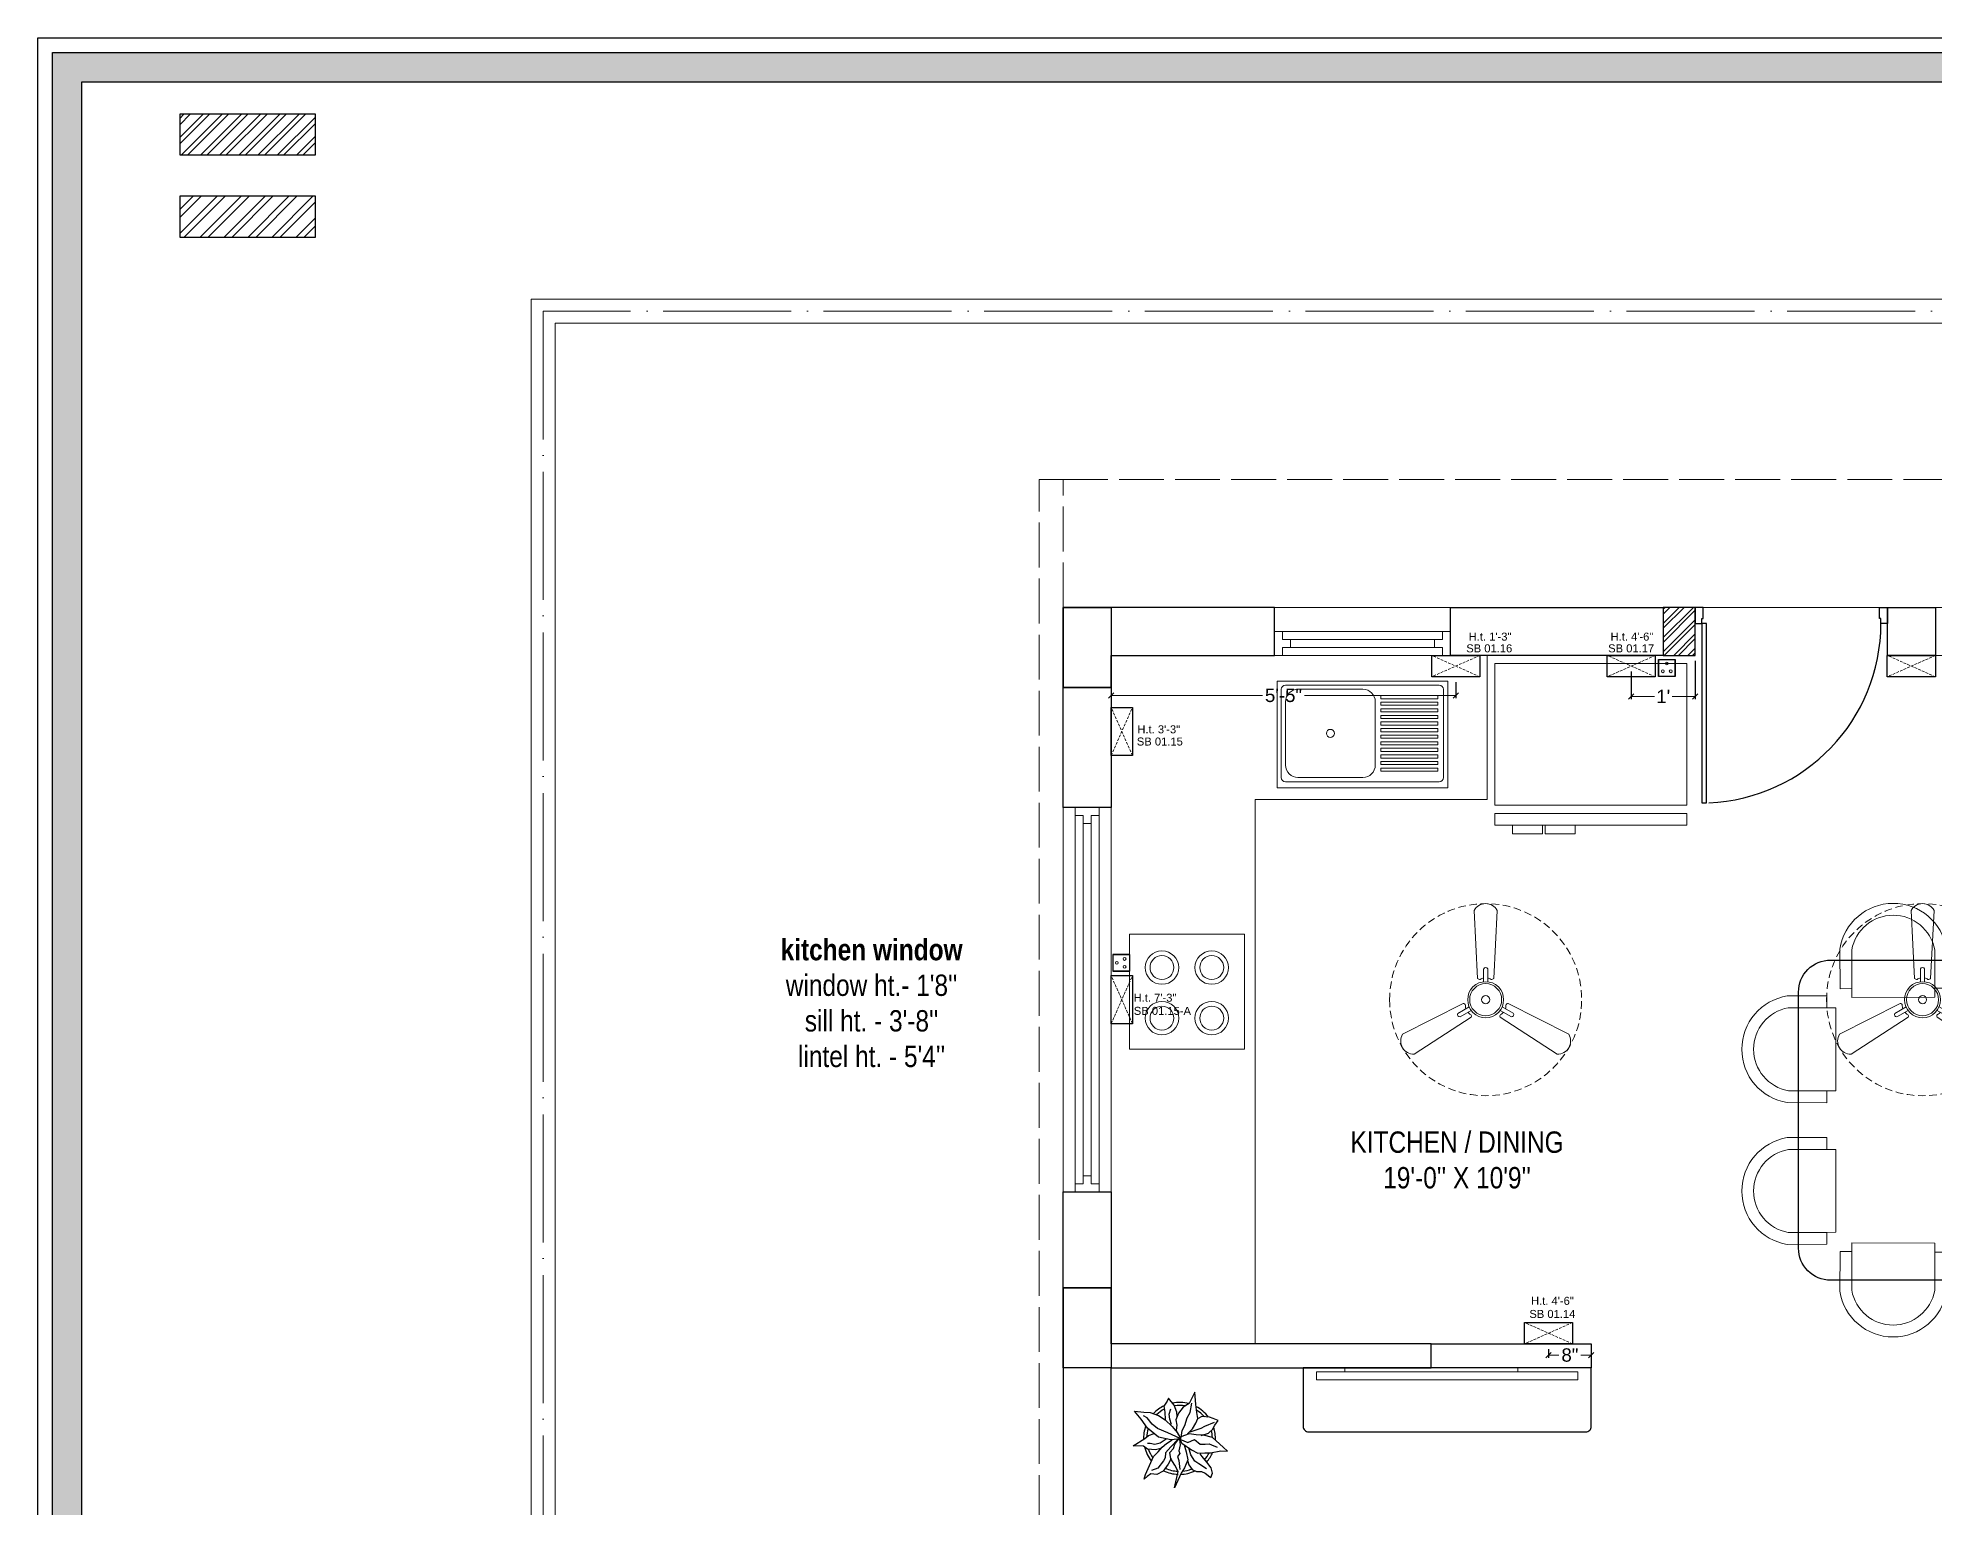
# Model space of a CAD drawing. Header units: millimetres. Extents: x 56222 to 3066687, y -650199 to -121287.
# Drawn here: x 295191.6 to 295547, y -356569.9 to -356294.6 of the extents above; entities that cross this region are included whole.
import ezdxf

# ---------------------------------------------------------------- set-up
doc = ezdxf.new("R2010")
doc.units = ezdxf.units.MM
doc.header["$MEASUREMENT"] = 0
doc.header["$PDMODE"] = 35
for name, pattern in [('ACAD_ISO02W100', [15, 12, -3]), ('ACAD_ISO04W100', [30, 24, -3, 0, -3]), ('DASHED', [0.75, 0.5, -0.25]), ('DASHED2', [0.375, 0.25, -0.125])]:
    doc.linetypes.add(name, pattern=pattern)
doc.layers.get('Defpoints').update_dxf_attribs({"color": 220})
for name, color, linetype in [('AR DOOR', 40, 'Continuous'), ('AR ELE-5', 134, 'Continuous'), ('str coll', 6, 'Continuous')]:
    doc.layers.add(name, color=color, linetype=linetype)
for name, color, linetype, lineweight in [('CENTERLINE ( COLUMN ) ~ DIM', 7, 'Continuous', 9), ('COLUMN', 1, 'Continuous', 30), ('dim05', 1, 'Continuous', 13), ('el', 7, 'Continuous', 20), ('ELEC-wires', 1, 'DASHED2', 13), ('Electrical', 84, 'Continuous', 30), ('ELEVATION ( SPIRAL STAIR )', 250, 'Continuous', 9), ('FIRST FLOOR ( TEXT )', 7, 'Continuous', 9), ('FURNITURE', 32, 'Continuous', 9), ('FURNITURE-1', 252, 'Continuous', 13), ('GROUND FLOOR', 7, 'Continuous', 9), ('GROUND FLOOR  ( PLINE )', 251, 'Continuous', 30), ('hatch-rcc', 251, 'Continuous', 9), ('NAME PLATE', 7, 'Continuous', 25), ('SECOND FLOOR ( DW_RAIL )', 7, 'Continuous', 9), ('wall', 7, 'Continuous', 30), ('XX~SLAB ( BEAM )~ ( DIM )', 7, 'Continuous', 9)]:
    doc.layers.add(name, color=color, linetype=linetype, lineweight=lineweight)
doc.styles.add('Arial', font='arial.ttf')
doc.styles.add('KATHA', font='swissc.ttf')
doc.styles.get("Standard").update_dxf_attribs({"font": 'arial.ttf', "height": 6})
doc.dimstyles.new('ISO-25', dxfattribs={"dimtxt": 2.5, "dimasz": 1, "dimexe": 0.5, "dimexo": 1, "dimtad": 0, "dimdec": 1, "dimlunit": 4, "dimtxsty": 'Standard', "dimblk": 'OBLIQUE', "dimcen": 2.5, "dimclrd": 1, "dimclre": 1, "dimclrt": 5, "dimadec": 0, "dimazin": 0, "dimtfac": 1, "dimtdec": 1, "dimtmove": 0, "dimatfit": 3, "dimfxl": 1, "dimlwd": -1, "dimarcsym": 0})

# ---------------------------------------------------------------- blocks, each defined once
blk = doc.blocks.new('LAYOUT FILE')
at = {"layer": 'NAME PLATE', "true_color": 0xd39e00}
h = blk.add_hatch(color=42, dxfattribs=at)
h.paths.add_polyline_path([(3346889.83, -513806.18), (3346889.83, -514260.7), (3347535.56, -514260.7), (3347535.56, -513806.18)])
h.paths.add_polyline_path([(3346894.36, -513810.71), (3347531.03, -513810.71), (3347531.03, -514256.17), (3346894.36, -514256.17)], flags=16)
at = {"layer": 'NAME PLATE', "color": 42, "true_color": 0xd39e00}
for points in [[(3346887.56, -513803.91), (3347537.83, -513803.91), (3347537.83, -514262.96), (3346887.56, -514262.96)], [(3346889.83, -513806.18), (3347535.56, -513806.18), (3347535.56, -514260.7), (3346889.83, -514260.7)], [(3346894.36, -513810.71), (3347531.03, -513810.71), (3347531.03, -514256.17), (3346894.36, -514256.17)]]:
    blk.add_lwpolyline(points, close=True, dxfattribs=at)
blk = doc.blocks.new('sf sfs')
at = {"layer": 'FURNITURE'}
blk.add_line((3348685.97, -514612.12), (3348664.42, -514612.12), dxfattribs=at)
blk.add_lwpolyline([(3348664.42, -514612.12), (3348664.42, -514590.57), (3348685.97, -514590.57), (3348685.97, -514612.12)], dxfattribs=at)
for centre, radius in [((3348670.49, -514596.83), 3.14), ((3348670.49, -514596.83), 2.24), ((3348679.82, -514596.83), 3.14), ((3348679.82, -514596.83), 2.24), ((3348670.49, -514606.3), 3.14), ((3348679.82, -514606.3), 3.14), ((3348670.49, -514606.3), 2.24), ((3348679.82, -514606.3), 2.24)]:
    blk.add_circle(centre, radius, dxfattribs=at)
blk = doc.blocks.new('*U150')
for points in [[(-40, 0), (0, 0), (0, 30), (10, 30), (10, 100), (-40, 100)], [(0, 0), (0, -1120), (30, -1120), (30, 0)], [(1160, 0), (1120, 0), (1120, 30), (1110, 30), (1110, 100), (1160, 100)]]:
    blk.add_lwpolyline(points, close=True)
at = {"layer": 'AR ELE-5', "linetype": 'ByBlock', "ltscale": 15}
blk.add_arc((-2, 1), 1122, 272.373, 359.9653, dxfattribs=at)
blk = doc.blocks.new('ARPLS010')
at = {"linetype": 'ByBlock'}
for p, q in [((-0.248, 0.54), (-0.278, 0.467)), ((-0.182, 0.493), (-0.248, 0.54)), ((0.121, 0.605), (-0.013, 0.459)), ((0.179, 0.666), (0.121, 0.605)), ((0.174, 0.573), (0.179, 0.666)), ((0.2, 0.432), (0.174, 0.573)), ((-0.295, 0.42), (-0.302, 0.309)), ((-0.302, 0.309), (-0.276, 0.258)), ((-0.278, 0.467), (-0.295, 0.42)), ((-0.222, 0.484), (-0.164, 0.347)), ((-0.125, 0.459), (-0.182, 0.493)), ((-0.164, 0.347), (-0.139, 0.295)), ((-0.139, 0.295), (-0.08, 0.131)), ((-0.072, 0.404), (-0.125, 0.459)), ((-0.038, 0.302), (-0.072, 0.404)), ((-0.044, 0.336), (-0.049, 0.232)), ((-0.013, 0.459), (-0.044, 0.336)), ((0.015, 0.209), (0.08, 0.288)), ((0.077, 0.412), (0.091, 0.447)), ((0.082, 0.358), (0.077, 0.412)), ((0.08, 0.288), (0.082, 0.358)), ((0.091, 0.447), (0.125, 0.522)), ((0.203, 0.352), (0.2, 0.432)), ((0.204, 0.254), (0.203, 0.352)), ((0.252, 0.313), (0.216, 0.287)), ((0.33, 0.38), (0.252, 0.313)), ((0.356, 0.269), (0.318, 0.213)), ((0.409, 0.44), (0.33, 0.38)), ((0.425, 0.373), (0.356, 0.269)), ((0.484, 0.459), (0.409, 0.44)), ((0.459, 0.303), (0.485, 0.354)), ((0.459, 0.236), (0.459, 0.303)), ((0.542, 0.434), (0.484, 0.459)), ((0.485, 0.354), (0.533, 0.42)), ((0.533, 0.42), (0.542, 0.434)), ((-0.469, 0.226), (-0.643, 0.216)), ((-0.643, 0.216), (-0.485, 0.134)), ((-0.359, 0.148), (-0.49, 0.172)), ((-0.485, 0.134), (-0.433, 0.051)), ((-0.362, 0.24), (-0.469, 0.226)), ((-0.433, 0.051), (-0.349, -0.011)), ((-0.278, 0.254), (-0.362, 0.24)), ((-0.287, 0.106), (-0.359, 0.148)), ((-0.18, 0.073), (-0.287, 0.106)), ((-0.21, 0.227), (-0.278, 0.254)), ((-0.132, 0.18), (-0.21, 0.227)), ((-0.111, 0.036), (-0.18, 0.073)), ((-0.063, 0.111), (-0.132, 0.18)), ((-0.013, 0.022), (-0.111, 0.036)), ((-0.084, -0.034), (0.007, 0.018)), ((0.003, 0.011), (-0.076, -0.16)), ((-0.049, 0.232), (-0.065, 0.135)), ((-0.065, 0.135), (-0.024, 0.018)), ((-0.024, 0.018), (0.009, 0.005)), ((0.006, -0.002), (0.068, 0.032)), ((0.007, 0.018), (0.02, -0.121)), ((0.009, 0.005), (0.056, 0.114)), ((0.056, 0.114), (0.015, 0.209)), ((0.017, -0.002), (0.091, 0.009)), ((0.068, 0.032), (0.16, 0.165)), ((0.088, 0.065), (0.187, 0.091)), ((0.091, 0.009), (0.173, -0.011)), ((0.227, 0.157), (0.132, 0.131)), ((0.16, 0.165), (0.204, 0.254)), ((0.173, -0.011), (0.212, 0.004)), ((0.187, 0.091), (0.297, 0.116)), ((0.212, 0.004), (0.252, -0.03)), ((0.318, 0.213), (0.227, 0.157)), ((0.297, 0.116), (0.408, 0.071)), ((0.309, 0.109), (0.368, 0.128)), ((0.309, -0.01), (0.43, 0.006)), ((0.368, 0.128), (0.432, 0.176)), ((0.408, 0.071), (0.482, 0.024)), ((0.432, 0.176), (0.459, 0.236)), ((0.482, 0.024), (0.689, -0.072)), ((-0.464, -0.073), (-0.558, -0.152)), ((-0.558, -0.152), (-0.517, -0.172)), ((-0.517, -0.172), (-0.447, -0.216)), ((-0.366, -0.036), (-0.464, -0.073)), ((-0.447, -0.216), (-0.363, -0.202)), ((-0.336, -0.142), (-0.413, -0.121)), ((-0.306, -0.033), (-0.366, -0.036)), ((-0.363, -0.202), (-0.263, -0.2)), ((-0.349, -0.011), (-0.256, -0.05)), ((-0.269, -0.135), (-0.336, -0.142)), ((-0.318, -0.29), (-0.259, -0.2)), ((-0.193, -0.113), (-0.269, -0.135)), ((-0.259, -0.2), (-0.168, -0.1)), ((-0.256, -0.05), (-0.185, -0.038)), ((-0.185, -0.038), (-0.114, -0.046)), ((-0.168, -0.1), (-0.084, -0.034)), ((-0.076, -0.16), (-0.138, -0.304)), ((-0.114, -0.046), (-0.093, -0.036)), ((0.02, -0.121), (-0.017, -0.291)), ((0.059, -0.27), (0.005, -0.185)), ((0.01, -0.014), (0.017, -0.002)), ((0.078, -0.064), (0.01, -0.014)), ((0.016, -0.023), (0.116, -0.122)), ((0.07, -0.179), (0.018, -0.1)), ((0.121, -0.239), (0.07, -0.179)), ((0.138, -0.083), (0.078, -0.064)), ((0.116, -0.122), (0.201, -0.195)), ((0.184, -0.299), (0.121, -0.239)), ((0.197, -0.135), (0.138, -0.083)), ((0.141, -0.261), (0.16, -0.336)), ((0.283, -0.123), (0.197, -0.135)), ((0.201, -0.195), (0.272, -0.198)), ((0.252, -0.03), (0.309, -0.01)), ((0.272, -0.198), (0.311, -0.225)), ((0.277, -0.114), (0.357, -0.156)), ((0.37, -0.064), (0.283, -0.123)), ((0.311, -0.225), (0.415, -0.304)), ((0.357, -0.156), (0.455, -0.226)), ((0.462, -0.021), (0.37, -0.064)), ((0.455, -0.226), (0.503, -0.317)), ((0.689, -0.072), (0.462, -0.021)), ((-0.382, -0.625), (-0.368, -0.496)), ((-0.368, -0.496), (-0.363, -0.408)), ((-0.363, -0.408), (-0.318, -0.29)), ((-0.287, -0.45), (-0.314, -0.498)), ((-0.199, -0.38), (-0.287, -0.45)), ((-0.141, -0.446), (-0.269, -0.533)), ((-0.138, -0.304), (-0.199, -0.38)), ((-0.017, -0.291), (-0.141, -0.446)), ((-0.042, -0.432), (-0.071, -0.352)), ((0.002, -0.48), (-0.042, -0.432)), ((0.104, -0.646), (0.002, -0.48)), ((0.08, -0.342), (0.059, -0.27)), ((0.064, -0.446), (0.066, -0.407)), ((0.066, -0.407), (0.08, -0.342)), ((0.106, -0.5), (0.104, -0.646)), ((0.15, -0.445), (0.106, -0.5)), ((0.16, -0.336), (0.15, -0.445)), ((0.252, -0.362), (0.184, -0.299)), ((0.376, -0.416), (0.252, -0.362)), ((0.502, -0.472), (0.376, -0.416)), ((0.415, -0.304), (0.447, -0.388)), ((0.503, -0.317), (0.494, -0.398)), ((0.494, -0.398), (0.528, -0.452)), ((0.567, -0.494), (0.502, -0.472)), ((0.528, -0.452), (0.567, -0.494)), ((-0.269, -0.533), (-0.382, -0.625))]:
    blk.add_line(p, q, dxfattribs=at)
for radius, start, end in [(0.5, 126.2799, 152.7042), (0.458, 130.7647, 148.9789), (0.5, 87.2367, 107.9154), (0.458, 91.6596, 104.0784), (0.5, 49.0791, 67.0324), (0.458, 49.8461, 63.9764), (0.5, 164.9216, 191.0302), (0.458, 169.9629, 188.6517), (0.458, 5.0517, 21.9108), (0.5, 1.3782, 25.7565), (0.5, 205.1623, 226.3204), (0.458, 207.232, 224.0819), (0.458, 334.5625, 357.1532), (0.5, 333.6991, 357.5577), (0.5, 249.553, 272.4234), (0.458, 252.8522, 267.711), (0.5, 283.5324, 308.8712), (0.458, 289.266, 306.1107)]:
    blk.add_arc((0, 0), radius, start, end, dxfattribs=at)
blk = doc.blocks.new('SED S')
at = {"layer": 'FURNITURE', "elevation": -0.07}
for points in [[(3340618.66, -514630.85), (3340618.66, -514633.06), (3340654.66, -514633.06), (3340654.66, -514630.85)], [(3340618.66, -514634.61), (3340618.66, -514661.17), (3340654.66, -514661.17), (3340654.66, -514634.61)]]:
    blk.add_lwpolyline(points, close=True, dxfattribs=at)
at = {"layer": 'FURNITURE', "elevation": -0.07, "flags": 128}
for points in [[(3340639.61, -514630.85), (3340639.61, -514629.27), (3340645.24, -514629.27), (3340645.24, -514630.85)], [(3340645.71, -514630.85), (3340645.71, -514629.27), (3340651.34, -514629.27), (3340651.34, -514630.85)]]:
    blk.add_lwpolyline(points, dxfattribs=at)
blk = doc.blocks.new('SD DSD')
at = {"layer": 'FURNITURE'}
for p, q in [((3348486.7, -514623.32), (3348486.68, -514619.42)), ((3348502.23, -514619.34), (3348502.25, -514623.25)), ((3348486.7, -514623.32), (3348502.25, -514623.25)), ((3348483.69, -514625.26), (3348479.79, -514625.25)), ((3348483.69, -514625.26), (3348483.66, -514640.81)), ((3348505.76, -514625.26), (3348509.66, -514625.25)), ((3348505.76, -514625.26), (3348505.79, -514640.81)), ((3348479.75, -514640.8), (3348483.66, -514640.81)), ((3348509.7, -514640.8), (3348505.79, -514640.81)), ((3348479.75, -514651.77), (3348483.66, -514651.76)), ((3348483.69, -514667.31), (3348483.66, -514651.76)), ((3348505.76, -514667.31), (3348505.79, -514651.76)), ((3348509.7, -514651.77), (3348505.79, -514651.76)), ((3348483.69, -514667.31), (3348479.79, -514667.32)), ((3348486.7, -514669.25), (3348486.68, -514673.16)), ((3348486.7, -514669.25), (3348502.25, -514669.32)), ((3348502.23, -514673.23), (3348502.25, -514669.32)), ((3348505.76, -514667.31), (3348509.66, -514667.32))]:
    blk.add_line(p, q, dxfattribs=at)
at = {"layer": 'FURNITURE', "flags": 128}
for points in [[(3348502.23, -514621.56), (3348504.46, -514621.55), (3348504.42, -514614.17, 0.853613), (3348484.42, -514614.22), (3348484.46, -514621.65), (3348486.68, -514621.64)], [(3348502.22, -514619.34), (3348502.23, -514621.56), (3348502.2, -514614.36, 0.835758), (3348486.65, -514614.39), (3348486.67, -514619.42), (3348486.68, -514621.64)], [(3348481.97, -514640.8), (3348481.97, -514643.02), (3348474.58, -514643.01, -0.853613), (3348474.58, -514623.01), (3348482.01, -514623.02), (3348482.01, -514625.25)], [(3348507.48, -514640.8), (3348507.48, -514643.02), (3348514.87, -514643.01, 0.853613), (3348514.87, -514623.01), (3348507.44, -514623.02), (3348507.44, -514625.25)], [(3348479.75, -514640.79), (3348481.97, -514640.8), (3348474.77, -514640.78, -0.835758), (3348474.76, -514625.23), (3348479.79, -514625.24), (3348482.01, -514625.25)], [(3348509.7, -514640.79), (3348507.48, -514640.8), (3348514.68, -514640.78, 0.835758), (3348514.69, -514625.23), (3348509.66, -514625.24), (3348507.44, -514625.25)], [(3348481.97, -514651.77), (3348481.97, -514649.55), (3348474.58, -514649.57, 0.853613), (3348474.58, -514669.57), (3348482.01, -514669.55), (3348482.01, -514667.32)], [(3348479.75, -514651.78), (3348481.97, -514651.77), (3348474.77, -514651.79, 0.835758), (3348474.76, -514667.34), (3348479.79, -514667.33), (3348482.01, -514667.33)], [(3348507.48, -514651.77), (3348507.48, -514649.55), (3348514.87, -514649.57, -0.853613), (3348514.87, -514669.57), (3348507.44, -514669.55), (3348507.44, -514667.32)], [(3348509.7, -514651.78), (3348507.48, -514651.77), (3348514.68, -514651.79, -0.835758), (3348514.69, -514667.34), (3348509.66, -514667.33), (3348507.44, -514667.33)], [(3348502.23, -514671.01), (3348504.46, -514671.02), (3348504.42, -514678.4, -0.853613), (3348484.42, -514678.36), (3348484.46, -514670.92), (3348486.68, -514670.93)], [(3348502.22, -514673.23), (3348502.23, -514671.01), (3348502.2, -514678.21, -0.835758), (3348486.65, -514678.18), (3348486.67, -514673.16), (3348486.68, -514670.93)]]:
    blk.add_lwpolyline(points, format="xyb", dxfattribs=at)
at = {"layer": 'FURNITURE', "lineweight": 30}
blk.add_lwpolyline([(3348506.78, -514676.29), (3348482.68, -514676.29, -0.414214), (3348476.68, -514670.29), (3348476.68, -514622.29, -0.414214), (3348482.68, -514616.29), (3348506.78, -514616.29, -0.414214), (3348512.78, -514622.29), (3348512.78, -514670.29, -0.414214)], format="xyb", close=True, dxfattribs=at)
blk = doc.blocks.new('6616')
at = {"color": 242, "linetype": 'DASHED', "true_color": 0xcd2027}
for p, q in [((386784.79, -36915.77), (386775.78, -36911.78)), ((386784.79, -36911.78), (386775.78, -36915.77))]:
    blk.add_line(p, q, dxfattribs=at)
at = {"layer": 'ELEC-wires', "color": 5, "linetype": 'ByBlock', "lineweight": 30, "ltscale": 4}
blk.add_lwpolyline([(386775.78, -36911.78), (386784.79, -36911.78), (386784.79, -36915.77), (386775.78, -36915.77)], close=True, dxfattribs=at)
blk = doc.blocks.new('erfer')
at = {"layer": 'hatch-rcc', "lineweight": 30}
blk.add_lwpolyline([(1905.9, -1304.21), (1908.38, -1304.21), (1908.38, -1306.73), (1905.9, -1306.73)], close=True, dxfattribs=at)
at = {"layer": 'hatch-rcc'}
blk.add_lwpolyline([(1905.96, -1304.28), (1908.31, -1304.28), (1908.31, -1306.66), (1905.96, -1306.66)], close=True, dxfattribs=at)
for centre in [(1906.56, -1305.95), (1907.14, -1304.81), (1907.72, -1305.95)]:
    blk.add_circle(centre, 0.211, dxfattribs=at)
blk = doc.blocks.new('16')
at = {"layer": 'hatch-rcc', "color": 1, "lineweight": 30}
blk.add_lwpolyline([(392822.83, -38266.87), (392825.13, -38266.87), (392825.13, -38269.2), (392822.83, -38269.2)], close=True, dxfattribs=at)
at = {"layer": 'hatch-rcc', "color": 1}
blk.add_lwpolyline([(392822.89, -38266.93), (392825.07, -38266.93), (392825.07, -38269.14), (392822.89, -38269.14)], close=True, dxfattribs=at)
for centre in [(392823.44, -38268.48), (392823.98, -38267.42), (392824.52, -38268.48)]:
    blk.add_circle(centre, 0.195, dxfattribs=at)
blk = doc.blocks.new('_Oblique')
at = {"layer": 'wall', "color": 0, "lineweight": -2}
blk.add_line((-0.5, -0.5), (0.5, 0.5), dxfattribs=at)
blk = doc.blocks.new('*D375')
at = {"layer": 'Defpoints', "color": 0, "lineweight": 30, "transparency": 16777216}
for p in [(295474.78, -356539.32), (295482.78, -356539.32), (295474.78, -356541.43)]:
    blk.add_point(p, dxfattribs=at)
at = {"layer": 'dim05', "color": 1, "linetype": 'Continuous', "lineweight": -2, "transparency": 16777216}
for p, q in [((295474.78, -356540.32), (295474.78, -356541.93)), ((295482.78, -356540.32), (295482.78, -356541.93))]:
    blk.add_line(p, q, dxfattribs=at)
at = {"layer": 'dim05', "color": 1, "linetype": 'Continuous', "transparency": 16777216}
for p, q in [((295474.78, -356541.43), (295476.72, -356541.43)), ((295482.78, -356541.43), (295480.85, -356541.43))]:
    blk.add_line(p, q, dxfattribs=at)
at = {"layer": 'dim05', "color": 1, "transparency": 16777216, "rotation": 180}
blk.add_blockref('_Oblique', (295474.78, -356541.43), dxfattribs=at)
at = {"layer": 'dim05', "color": 1, "transparency": 16777216}
blk.add_blockref('_Oblique', (295482.78, -356541.43), dxfattribs=at)
at = {"layer": 'dim05', "color": 5, "lineweight": 25, "transparency": 16777216, "insert": (295478.78, -356541.43), "char_height": 2.5, "attachment_point": 5, "style": 'Arial'}
blk.add_mtext('8"', dxfattribs=at)
blk = doc.blocks.new('*D384')
at = {"layer": 'Defpoints', "color": 0, "lineweight": 30, "transparency": 16777216}
for p in [(295392.78, -356416.32), (295457.39, -356414.31), (295457.39, -356417.81)]:
    blk.add_point(p, dxfattribs=at)
at = {"layer": 'dim05', "color": 1, "linetype": 'Continuous', "lineweight": -2, "transparency": 16777216}
for p, q in [((295457.39, -356415.31), (295457.39, -356418.31)), ((295392.78, -356417.32), (295392.78, -356418.31))]:
    blk.add_line(p, q, dxfattribs=at)
at = {"layer": 'dim05', "color": 1, "linetype": 'Continuous', "transparency": 16777216}
for p, q in [((295392.78, -356417.81), (295421.14, -356417.81)), ((295457.39, -356417.81), (295429.04, -356417.81))]:
    blk.add_line(p, q, dxfattribs=at)
at = {"layer": 'dim05', "color": 1, "transparency": 16777216, "rotation": 180}
blk.add_blockref('_Oblique', (295392.78, -356417.81), dxfattribs=at)
at = {"layer": 'dim05', "color": 1, "transparency": 16777216}
blk.add_blockref('_Oblique', (295457.39, -356417.81), dxfattribs=at)
at = {"layer": 'dim05', "color": 5, "lineweight": 25, "transparency": 16777216, "insert": (295425.09, -356417.81), "char_height": 2.5, "attachment_point": 5, "style": 'Arial'}
blk.add_mtext('5\'-5"', dxfattribs=at)
blk = doc.blocks.new('*D385')
at = {"layer": 'Defpoints', "color": 0, "lineweight": 30, "transparency": 16777216}
for p in [(295490.28, -356412.31), (295502.28, -356410.32), (295490.28, -356417.99)]:
    blk.add_point(p, dxfattribs=at)
at = {"layer": 'dim05', "color": 1, "linetype": 'Continuous', "lineweight": -2, "transparency": 16777216}
for p, q in [((295502.28, -356411.32), (295502.28, -356418.49)), ((295490.28, -356413.31), (295490.28, -356418.49))]:
    blk.add_line(p, q, dxfattribs=at)
at = {"layer": 'dim05', "color": 1, "linetype": 'Continuous', "transparency": 16777216}
for p, q in [((295490.28, -356417.99), (295494.63, -356417.99)), ((295502.28, -356417.99), (295497.94, -356417.99))]:
    blk.add_line(p, q, dxfattribs=at)
at = {"layer": 'dim05', "color": 1, "transparency": 16777216, "rotation": 180}
blk.add_blockref('_Oblique', (295490.28, -356417.99), dxfattribs=at)
at = {"layer": 'dim05', "color": 1, "transparency": 16777216}
blk.add_blockref('_Oblique', (295502.28, -356417.99), dxfattribs=at)
at = {"layer": 'dim05', "color": 5, "lineweight": 25, "transparency": 16777216, "insert": (295496.28, -356417.99), "char_height": 2.5, "attachment_point": 5, "style": 'Arial'}
blk.add_mtext("1'", dxfattribs=at)
blk = doc.blocks.new('fan')
at = {"layer": 'Electrical', "lineweight": 15, "ltscale": 20}
for p, q in [((3300835.29, -509900.78), (3300836.47, -509923.43)), ((3300841.81, -509923.43), (3300842.99, -509900.78)), ((3300838.47, -509924.57), (3300838.47, -509920.25)), ((3300839.81, -509920.28), (3300839.81, -509924.57)), ((3300831.66, -509931.77), (3300811.45, -509942.07)), ((3300815.3, -509948.74), (3300834.33, -509936.39)), ((3300829.93, -509935.08), (3300833.64, -509932.93)), ((3300834.31, -509934.09), (3300830.57, -509936.25)), ((3300843.95, -509936.39), (3300862.98, -509948.74)), ((3300847.68, -509936.23), (3300843.97, -509934.09)), ((3300844.64, -509932.93), (3300848.38, -509935.09)), ((3300866.83, -509942.07), (3300846.62, -509931.77))]:
    blk.add_line(p, q, dxfattribs=at)
at = {"layer": 'Electrical', "linetype": 'DASHED', "lineweight": 15, "ltscale": 5}
blk.add_circle((3300839.14, -509930.53), 32, dxfattribs=at)
at = {"layer": 'Electrical', "lineweight": 15, "ltscale": 20}
for centre, major_axis, start_param, end_param in [((3300839.14, -509902.94), (3.12, 3.12), -0.272136, 1.842967), ((3300839.14, -509930.53), (4.24, -4.24), 3.14161, 9.424795), ((3300839.14, -509930.53), (3.77, -3.77), 1.749190548672175e-05, 6.283202799085073), ((3300837.1, -509923.08), (0.51, 0.51), 2.863014, 4.257784), ((3300839.14, -509926.42), (2.27, -2.27), 2.565057, 2.951308), ((3300839.13, -509920.5), (0.501, 0.501), -0.465536, 1.983618), ((3300839.14, -509926.42), (2.27, 2.27), 0.19032, 0.57657), ((3300841.18, -509923.08), (0.51, -0.51), 5.167028, 6.561799), ((3300839.14, -509930.53), (0.943, 0.943), 1.570814, 7.853999), ((3300830.46, -509935.55), (0.501, -0.501), 3.199655, 5.648809), ((3300831.67, -509932.49), (0.51, -0.51), 0.978238, 2.373008), ((3300835.59, -509932.58), (2.27, -2.27), 3.855511, 4.241762), ((3300835.59, -509932.58), (2.27, -2.27), 4.659452, 5.045703), ((3300833.71, -509936.02), (0.51, 0.51), -1.325776, 0.068994), ((3300844.57, -509936.02), (0.51, -0.51), 3.072633, 4.467404), ((3300842.69, -509932.58), (2.27, 2.27), 4.37911, 4.765361), ((3300842.69, -509932.58), (2.27, 2.27), 5.183051, 5.569301), ((3300846.61, -509932.49), (0.51, -0.51), 2.339416, 3.734186), ((3300847.83, -509935.54), (0.501, 0.501), 3.723254, 6.172408), ((3300815.25, -509944.32), (3.12, -3.12), 3.393055, 5.508159), ((3300863.03, -509944.32), (3.12, -3.12), 5.48745, 7.602554)]:
    blk.add_ellipse(centre, major_axis=major_axis, ratio=1, start_param=start_param, end_param=end_param, dxfattribs=at)

msp = doc.modelspace()

# ---------------------------------------------------------------- hatches: boundary and pattern name
at = {"layer": 'ELEVATION ( SPIRAL STAIR )', "lineweight": 5}
h = msp.add_hatch(dxfattribs=at)
h.set_pattern_fill('ANSI32', color=2, scale=8.479723)
h.set_pattern_definition([(45, (37484.1446, -66989.8865), (-2.24852616, 2.24852616), []), (45, (37485.6436, -66989.8865), (-2.24852616, 2.24852616), [])])
h.paths.add_polyline_path([(295243.625, -356324.268), (295218.185, -356324.268), (295218.185, -356331.9), (295243.625, -356331.9)])
at = {"layer": 'GROUND FLOOR  ( PLINE )', "lineweight": 5}
h = msp.add_hatch(dxfattribs=at)
h.set_pattern_fill('ANSI32', color=3, scale=6.783779)
h.set_pattern_definition([(45, (37484.1446, -66989.8865), (-1.798820929, 1.798820929), []), (45, (37485.3438, -66989.8865), (-1.798820929, 1.798820929), [])])
h.paths.add_polyline_path([(295243.625, -356308.895), (295218.185, -356308.895), (295218.185, -356316.527), (295243.625, -356316.527)])
h = msp.add_hatch(dxfattribs=at)
h.set_pattern_fill('ANSI32', color=3, scale=5)
h.set_pattern_definition([(45, (147276.0951, -179306.7773), (-1.325825215, 1.325825215), []), (45, (147276.979, -179306.7773), (-1.325825215, 1.325825215), [])])
h.paths.add_polyline_path([(295502.283, -356401.32), (295496.283, -356401.32), (295496.283, -356410.32), (295502.283, -356410.32)])

# ---------------------------------------------------------------- linework, layer by layer
at = {"lineweight": 9}
for points in [[(295480.283, -356546.033), (295480.283, -356544.586), (295431.283, -356544.586), (295431.283, -356546.033)], [(295469.001, -356544.586), (295469.001, -356543.82), (295436.564, -356543.82), (295436.564, -356544.586)]]:
    msp.add_lwpolyline(points, close=True, dxfattribs=at)
at = {"layer": 'CENTERLINE ( COLUMN ) ~ DIM'}
for p, q in [((295383.783, -356416.32), (295392.783, -356416.32)), ((295383.783, -356438.82), (295392.783, -356438.82)), ((295383.783, -356510.82), (295392.783, -356510.82))]:
    msp.add_line(p, q, dxfattribs=at)
at = {"layer": 'COLUMN'}
for points in [[(295383.783, -356401.32), (295392.783, -356401.32), (295392.783, -356416.32), (295383.783, -356416.32)], [(295538.283, -356401.32), (295547.283, -356401.32), (295547.283, -356410.32), (295538.283, -356410.32)], [(295383.783, -356528.82), (295392.783, -356528.82), (295392.783, -356543.82), (295383.783, -356543.82)]]:
    msp.add_lwpolyline(points, close=True, dxfattribs=at)
at = {"layer": 'ELEVATION ( SPIRAL STAIR )', "color": 2, "lineweight": 30}
msp.add_lwpolyline([(295243.625, -356324.268), (295218.185, -356324.268), (295218.185, -356331.9), (295243.625, -356331.9)], close=True, dxfattribs=at)
at = {"layer": 'FURNITURE'}
for p, q in [((295424.668, -356433.194, -0.001), (295424.668, -356416.653, -0.001)), ((295425.443, -356415.878, -0.001), (295454.291, -356415.878, -0.001)), ((295427.8, -356416.653, -0.001), (295439.967, -356416.653, -0.001)), ((295455.065, -356416.653, -0.001), (295455.065, -356433.194, -0.001)), ((295425.476, -356430.87, -0.001), (295425.476, -356418.977, -0.001)), ((295442.291, -356418.977, -0.001), (295442.291, -356430.87, -0.001)), ((295454.291, -356433.969, -0.001), (295425.443, -356433.969, -0.001)), ((295439.967, -356433.194, -0.001), (295427.8, -356433.194, -0.001))]:
    msp.add_line(p, q, dxfattribs=at)
at = {"layer": 'FURNITURE', "elevation": -0.001}
for points in [[(295423.883, -356435.104), (295455.883, -356435.104), (295455.883, -356415.104), (295423.883, -356415.104)], [(295443.313, -356417.833), (295454.043, -356417.833), (295454.043, -356418.42), (295443.313, -356418.42)], [(295443.313, -356419.069), (295454.043, -356419.069), (295454.043, -356419.656), (295443.313, -356419.656)], [(295443.313, -356420.305), (295454.043, -356420.305), (295454.043, -356420.892), (295443.313, -356420.892)], [(295443.313, -356421.54), (295454.043, -356421.54), (295454.043, -356422.127), (295443.313, -356422.127)], [(295443.313, -356422.776), (295454.043, -356422.776), (295454.043, -356423.363), (295443.313, -356423.363)], [(295443.313, -356424.012), (295454.043, -356424.012), (295454.043, -356424.599), (295443.313, -356424.599)], [(295443.313, -356425.248), (295454.043, -356425.248), (295454.043, -356425.835), (295443.313, -356425.835)], [(295443.313, -356426.484), (295454.043, -356426.484), (295454.043, -356427.071), (295443.313, -356427.071)], [(295443.313, -356427.719), (295454.043, -356427.719), (295454.043, -356428.307), (295443.313, -356428.307)], [(295443.313, -356428.955), (295454.043, -356428.955), (295454.043, -356429.542), (295443.313, -356429.542)], [(295443.313, -356430.191), (295454.043, -356430.191), (295454.043, -356430.778), (295443.313, -356430.778)], [(295443.313, -356431.427), (295454.043, -356431.427), (295454.043, -356432.014), (295443.313, -356432.014)]]:
    msp.add_lwpolyline(points, close=True, dxfattribs=at)
at = {"layer": 'FURNITURE', "lineweight": 30}
msp.add_lwpolyline([(295452.783, -356539.32), (295482.783, -356539.32), (295482.783, -356543.82), (295452.783, -356543.82)], close=True, dxfattribs=at)
msp.add_lwpolyline([(295482.783, -356554.82), (295482.783, -356543.82), (295428.783, -356543.82), (295428.783, -356554.82, 0.4142136), (295429.783, -356555.82), (295481.783, -356555.82, 0.4142136)], format="xyb", close=True, dxfattribs=at)
at = {"layer": 'FURNITURE'}
msp.add_circle((295433.883, -356424.923, -0.001), 0.762, dxfattribs=at)
for centre, radius, start, end in [((295425.443, -356416.653, -0.001), 0.775, 90, 180), ((295427.8, -356418.977, -0.001), 2.324, 90, 180), ((295439.967, -356418.977, -0.001), 2.324, 0, 90), ((295454.291, -356416.653, -0.001), 0.775, 0, 90), ((295427.8, -356430.87, -0.001), 2.324, 180, 270), ((295439.967, -356430.87, -0.001), 2.324, 270, 0), ((295425.443, -356433.194, -0.001), 0.775, 180, 270), ((295454.291, -356433.194, -0.001), 0.775, 270, 0)]:
    msp.add_arc(centre, radius, start, end, dxfattribs=at)
at = {"layer": 'GROUND FLOOR'}
for p, q in [((295284.033, -356343.57), (295784.283, -356343.57)), ((295284.033, -356343.57), (295284.033, -356810.57)), ((295288.533, -356348.07), (295784.283, -356348.07)), ((295288.533, -356348.07), (295288.533, -356806.07)), ((295383.783, -356401.32), (295383.783, -356693.82)), ((295784.283, -356401.32), (295383.783, -356401.32)), ((295502.283, -356401.32), (295502.283, -356410.32)), ((295538.283, -356401.32), (295538.283, -356410.32)), ((295392.783, -356410.32), (295392.783, -356530.32)), ((295502.283, -356410.32), (295392.783, -356410.32)), ((295620.783, -356410.32), (295538.283, -356410.32)), ((295392.783, -356438.82), (295383.783, -356438.82)), ((295392.783, -356510.82), (295383.783, -356510.82)), ((295452.783, -356539.32), (295392.783, -356539.32)), ((295452.783, -356539.32), (295452.783, -356543.82)), ((295392.783, -356543.82), (295392.783, -356693.82)), ((295452.783, -356543.82), (295392.783, -356543.82))]:
    msp.add_line(p, q, dxfattribs=at)
at = {"layer": 'GROUND FLOOR', "linetype": 'ACAD_ISO02W100', "ltscale": 0.7}
msp.add_line((295383.783, -356401.32), (295383.783, -356377.32), dxfattribs=at)
at = {"layer": 'GROUND FLOOR', "color": 1, "linetype": 'ACAD_ISO04W100'}
msp.add_lwpolyline([(295784.283, -356345.82), (295286.283, -356345.82), (295286.283, -356808.32), (295784.283, -356808.32)], dxfattribs=at)
at = {"layer": 'GROUND FLOOR', "color": 1, "linetype": 'ACAD_ISO02W100', "ltscale": 0.7}
msp.add_lwpolyline([(295542.783, -356693.82), (295542.783, -356729.82), (295379.283, -356729.82), (295379.283, -356377.32), (295383.783, -356377.32)], dxfattribs=at)
at = {"layer": 'GROUND FLOOR', "linetype": 'ACAD_ISO02W100', "ltscale": 0.7}
msp.add_lwpolyline([(295383.783, -356377.32), (295779.783, -356377.32)], dxfattribs=at)
at = {"layer": 'GROUND FLOOR  ( PLINE )', "color": 3}
for points in [[(295243.625, -356308.895), (295218.185, -356308.895), (295218.185, -356316.527), (295243.625, -356316.527)], [(295496.283, -356410.32), (295502.283, -356410.32), (295502.283, -356401.32), (295496.283, -356401.32)]]:
    msp.add_lwpolyline(points, close=True, dxfattribs=at)
at = {"layer": 'GROUND FLOOR  ( PLINE )'}
for points in [[(295423.383, -356401.32), (295383.783, -356401.32), (295383.783, -356416.32), (295392.783, -356416.32), (295392.783, -356410.32), (295423.383, -356410.32)], [(295456.383, -356401.32), (295496.283, -356401.32), (295496.283, -356410.32), (295456.383, -356410.32)], [(295392.783, -356438.82), (295383.783, -356438.82), (295383.783, -356416.32), (295392.783, -356416.32)], [(295392.783, -356528.82), (295383.783, -356528.82), (295383.783, -356510.82), (295392.783, -356510.82)], [(295392.783, -356543.82), (295452.783, -356543.82), (295452.783, -356539.32), (295392.783, -356539.32), (295392.783, -356528.82), (295383.783, -356528.82), (295383.783, -356573.82), (295392.783, -356573.82)]]:
    msp.add_lwpolyline(points, close=True, dxfattribs=at)
at = {"layer": 'SECOND FLOOR ( DW_RAIL )', "color": 3}
for points in [[(295423.383, -356410.32), (295424.883, -356410.32), (295424.883, -356408.82), (295426.383, -356408.82), (295426.383, -356407.32), (295453.383, -356407.32), (295453.383, -356408.82), (295454.883, -356408.82), (295454.883, -356410.32), (295456.383, -356410.32), (295456.383, -356405.82), (295454.883, -356405.82), (295454.883, -356407.32), (295453.383, -356407.32), (295453.383, -356408.82), (295426.383, -356408.82), (295426.383, -356407.32), (295424.883, -356407.32), (295424.883, -356405.82), (295423.383, -356405.82), (295423.383, -356410.32), (295456.383, -356410.32), (295456.383, -356405.82), (295423.383, -356405.82)], [(295390.533, -356510.82), (295390.533, -356509.32), (295389.033, -356509.32), (295389.033, -356507.82), (295387.533, -356507.82), (295387.533, -356441.82), (295389.033, -356441.82), (295389.033, -356440.32), (295390.533, -356440.32), (295390.533, -356438.82), (295386.033, -356438.82), (295386.033, -356440.32), (295387.533, -356440.32), (295387.533, -356441.82), (295389.033, -356441.82), (295389.033, -356507.82), (295387.533, -356507.82), (295387.533, -356509.32), (295386.033, -356509.32), (295386.033, -356510.82), (295390.533, -356510.82), (295390.533, -356438.82), (295386.033, -356438.82), (295386.033, -356510.82)]]:
    msp.add_lwpolyline(points, close=True, dxfattribs=at)
at = {"layer": 'XX~SLAB ( BEAM )~ ( DIM )'}
for p, q in [((295423.383, -356410.32), (295423.383, -356401.32)), ((295456.383, -356410.32), (295456.383, -356401.32)), ((295463.283, -356437.32), (295463.283, -356410.32)), ((295419.783, -356539.32), (295419.783, -356437.32)), ((295419.783, -356437.32), (295463.283, -356437.32))]:
    msp.add_line(p, q, dxfattribs=at)

# ---------------------------------------------------------------- block references
at = {"lineweight": 35, "rotation": 180}
msp.add_blockref('SED S', (3636119.375, -871072.987, 0.07), dxfattribs=at)
at = {"lineweight": 35}
msp.add_blockref('sf sfs', (-3053268.185, 158128.024), dxfattribs=at)
at = {"xscale": 13.47973786482115, "yscale": 13.47973786482115, "zscale": 13.47973786482115, "rotation": 270.106449045987}
msp.add_blockref('ARPLS010', (295405.592, -356557.04), dxfattribs=at)
at = {"layer": 'AR DOOR', "linetype": 'ByBlock', "lineweight": -2, "extrusion": (0, 0, -1), "xscale": -0.02999999999997555, "yscale": 0.02999999999997555, "zscale": -0.02999999999997555}
msp.add_blockref('*U150', (-295503.483, -356404.32), dxfattribs=at)
at = {"layer": 'dim05', "color": 1, "lineweight": 35, "xscale": -0.5625052429282242, "yscale": 0.5625052429282242, "zscale": 0.5625052429282242}
for p in [(2152202.308, -69636.224), (2152284.207, -69636.224)]:
    msp.add_blockref('fan', p, dxfattribs=at)
at = {"layer": 'el', "color": 1}
for p in [(-91322.894, -319498.536), (-91290.005, -319498.536), (-91237.505, -319498.536), (-91305.505, -319623.549)]:
    msp.add_blockref('6616', p, dxfattribs=at)
at = {"layer": 'el', "color": 18, "true_color": 0x000000, "xscale": 1.373315535086565, "yscale": 1.373315535086565, "zscale": 1.373315535086565}
msp.add_blockref('16', (-243974.336, -303858.587), dxfattribs=at)
at = {"layer": 'el', "color": 1, "rotation": 270}
for p in [(332308.553, 30355.717), (332308.553, 30305.467)]:
    msp.add_blockref('6616', p, dxfattribs=at)
at = {"layer": 'FURNITURE-1', "xscale": -1.272967473233861, "yscale": 1.272967473233861, "zscale": 1.272967473233861, "rotation": 90}
msp.add_blockref('erfer', (293732.868, -354040.2), dxfattribs=at)
at = {"layer": 'NAME PLATE', "lineweight": 0, "xscale": 1.209046105522275, "yscale": 1.209046105522275, "zscale": 1.209046105522275}
msp.add_blockref('LAYOUT FILE', (-3751349.773, 264918.029, 0.126), dxfattribs=at)
at = {"layer": 'str coll', "lineweight": 35}
msp.add_blockref('SD DSD', (-3052955.047, 158148.889), dxfattribs=at)

# ---------------------------------------------------------------- texts
at = {"layer": 'Electrical', "color": 240, "true_color": 0xed1f24, "transparency": 33554687}
for s, p in [('H.t. 1\'-3"', (295459.8, -356407.535)), ('H.t. 4\'-6"', (295486.399, -356407.535)), ('H.t. 3\'-3"', (295397.696, -356424.912)), ("H.t. 7'-3''", (295396.993, -356475.209)), ('H.t. 4\'-6"', (295471.489, -356532.005))]:
    msp.add_text(s, height=1.5, dxfattribs=at).set_placement(p)
at = {"layer": 'Electrical', "color": 5, "transparency": 33554687}
for s, p in [('SB 01.16', (295459.349, -356409.733)), ('SB 01.17', (295485.948, -356409.733)), ('SB 01.15', (295397.596, -356427.193)), ('SB 01.15-A', (295397.028, -356477.666)), ('SB 01.14', (295471.177, -356534.467))]:
    msp.add_text(s, height=1.5, dxfattribs=at).set_placement(p)
at = {"layer": 'FIRST FLOOR ( TEXT )', "char_height": 4, "attachment_point": 5, "style": 'KATHA'}
for s, insert in [("{\\fSwis721 Cn BT|b1|i0|c0|p34;kitchen window }\\Pwindow ht.- 1'8''\\Psill ht. - 3'-8'' \\Plintel ht. - 5'4''", (295347.876, -356475.478)), ("KITCHEN / DINING\\P19'-0'' X 10'9''", (295457.623, -356504.881))]:
    msp.add_mtext(s, dxfattribs=dict(at, insert=insert))

# ---------------------------------------------------------------- dimensions: what is measured, and where the dimension line sits
at = {"layer": 'dim05', "color": 27, "lineweight": 25, "true_color": 0x7d5120}
for base, p1, p2, override, picture, middle in [((295490.283, -356417.992), (295502.283, -356410.32), (295490.283, -356412.313), {"dimdec": 0, "dimtxsty": 'Arial'}, '*D385', (295496.283, -356417.992)), ((295457.393, -356417.808), (295392.783, -356416.32), (295457.393, -356414.307), {"dimdec": 0, "dimtxsty": 'Arial'}, '*D384', (295425.088, -356417.808)), ((295474.783, -356541.425), (295482.783, -356539.32), (295474.783, -356539.32), {"dimtxsty": 'Arial'}, '*D375', (295478.783, -356541.425))]:
    dim = msp.add_linear_dim(base=base, p1=p1, p2=p2, dimstyle='ISO-25', override=override, dxfattribs=at)
    dim.commit()
    dim.dimension.update_dxf_attribs({"geometry": picture, "text_midpoint": middle})

doc.saveas('drawing.dxf')
